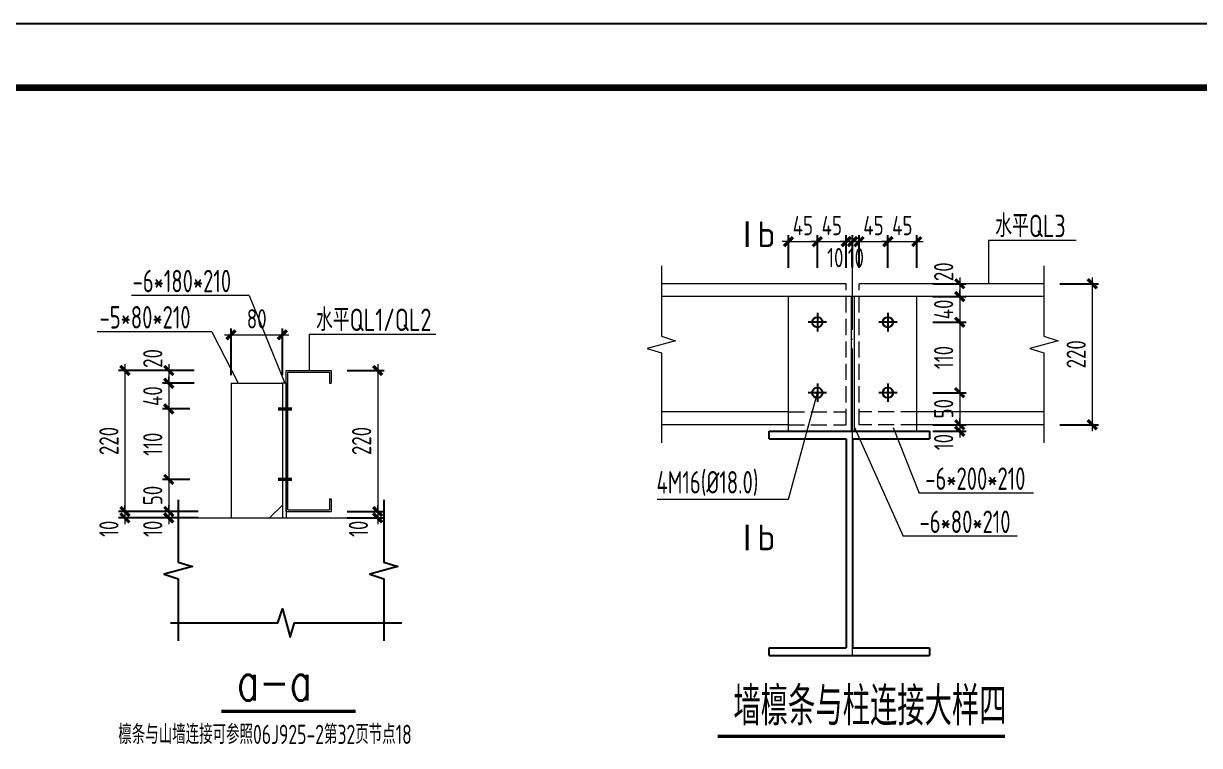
# Model space of a CAD drawing. Extents: x -2746917 to -971774, y -3334247 to -3250358.
# Drawn here: x -1465741 to -1447404, y -3285431 to -3274173 of the extents above; entities that cross this region are included whole.
import ezdxf

# ---------------------------------------------------------------- set-up
doc = ezdxf.new("R2010")
doc.units = 0
doc.header["$LTSCALE"] = 1000
doc.header["$MEASUREMENT"] = 0
doc.header["$PDMODE"] = 35
doc.linetypes.add('DASH', pattern=[0.35, 0.25, -0.1])
doc.linetypes.add('DOTE', pattern=[2.42, 2, -0.2, 0.02, -0.2])
doc.layers.get('0').update_dxf_attribs({"linetype": 'CONTINUOUS'})
doc.layers.get('Defpoints').update_dxf_attribs({"linetype": 'CONTINUOUS'})
for name, color, linetype in [('AXIS', 253, 'DOTE'), ('COLU', 7, 'CONTINUOUS'), ('DIM', 3, 'CONTINUOUS'), ('NUM', 7, 'CONTINUOUS'), ('PUB_TITLE', 4, 'CONTINUOUS'), ('REIN', 1, 'CONTINUOUS'), ('TEXT', 7, 'CONTINUOUS'), ('THICK', 6, 'CONTINUOUS'), ('THIN', 7, 'CONTINUOUS')]:
    doc.layers.add(name, color=color, linetype=linetype)
doc.layers.add('BEAM', color=7, linetype='CONTINUOUS', lineweight=13)
doc.layers.add('yichutu', color=7, linetype='CONTINUOUS', true_color=0xffffff, plot=False)
doc.styles.add('TSSD_Dimension', font='tssdeng.shx', dxfattribs={"width": 0.75, "bigfont": 'Hztxt.shx'})
doc.styles.add('TSSD_Label', font='tssdeng.shx', dxfattribs={"width": 0.75, "bigfont": 'hztxt.shx'})
doc.styles.add('TSSD_Rein', font='Tssdeng.shx', dxfattribs={"width": 0.75, "bigfont": 'hztxt.shx'})
doc.styles.add('正文', font='romans.shx', dxfattribs={"width": 0.71, "bigfont": 'hztxt.shx'})
doc.dimstyles.new('TSSD_10_100', dxfattribs={"dimtxt": 350, "dimasz": 100, "dimexe": 100, "dimexo": 250, "dimgap": 100, "dimtad": 1, "dimdec": 0, "dimlfac": 0.1, "dimzin": 0, "dimdsep": 46, "dimtxsty": 'TSSD_Dimension', "dimblk": 'ARCHTICK', "dimcen": 0, "dimdle": 100, "dimclrt": 7, "dimadec": 0, "dimazin": 0, "dimtfac": 1, "dimtdec": 0, "dimtix": 1, "dimtmove": 2, "dimatfit": 3, "dimldrblk": 'ARCHTICK', "dimfxl": 1, "dimtolj": 1, "dimtzin": 0, "dimlwd": 5, "dimarcsym": 0})

# ---------------------------------------------------------------- blocks, each defined once
blk = doc.blocks.new('_ArchTick')
at = {"color": 0, "const_width": 0.5}
blk.add_lwpolyline([(-0.71, -0.71), (0.71, 0.71)], dxfattribs=at)
blk = doc.blocks.new('*D1972')
at = {"layer": 'Defpoints', "color": 0}
for p in [(-1462829, -3279583), (-1463476, -3279783), (-1462829, -3279783)]:
    blk.add_point(p, dxfattribs=at)
at = {"layer": 'DIM', "color": 0, "lineweight": -2}
for p, q in [((-1463079, -3279583), (-1463576, -3279583)), ((-1463079, -3279783), (-1463576, -3279783))]:
    blk.add_line(p, q, dxfattribs=at)
at = {"layer": 'DIM', "color": 0, "lineweight": 5}
blk.add_line((-1463476, -3279483), (-1463476, -3279883), dxfattribs=at)
at = {"layer": 'DIM', "color": 0, "lineweight": 5, "xscale": 100, "yscale": 100, "zscale": 100}
for p, rotation in [((-1463476, -3279583), 90), ((-1463476, -3279783), 270)]:
    blk.add_blockref('_ArchTick', p, dxfattribs=dict(at, rotation=rotation))
at = {"layer": 'DIM', "color": 7, "insert": (-1463726, -3279396), "char_height": 300, "attachment_point": 5, "rotation": 90, "style": 'TSSD_Dimension'}
blk.add_mtext('\\A1;20', dxfattribs=at)
blk = doc.blocks.new('*D1973')
at = {"layer": 'Defpoints', "color": 0}
for p in [(-1462829, -3279783), (-1463476, -3280183), (-1462896, -3280183)]:
    blk.add_point(p, dxfattribs=at)
at = {"layer": 'DIM', "color": 0, "lineweight": -2}
for p, q in [((-1463079, -3279783), (-1463576, -3279783)), ((-1463146, -3280183), (-1463576, -3280183))]:
    blk.add_line(p, q, dxfattribs=at)
at = {"layer": 'DIM', "color": 0, "lineweight": 5}
for p, q in [((-1463476, -3279783), (-1463476, -3279683)), ((-1463476, -3279783), (-1463476, -3280183)), ((-1463476, -3280183), (-1463476, -3280283))]:
    blk.add_line(p, q, dxfattribs=at)
at = {"layer": 'DIM', "color": 0, "lineweight": 5, "xscale": 100, "yscale": 100, "zscale": 100}
for p, rotation in [((-1463476, -3279783), 270), ((-1463476, -3280183), 90)]:
    blk.add_blockref('_ArchTick', p, dxfattribs=dict(at, rotation=rotation))
at = {"layer": 'DIM', "color": 7, "insert": (-1463726, -3279983), "char_height": 300, "attachment_point": 5, "rotation": 90, "style": 'TSSD_Dimension'}
blk.add_mtext('\\A1;40', dxfattribs=at)
blk = doc.blocks.new('*D1974')
at = {"layer": 'Defpoints', "color": 0}
for p in [(-1462896, -3281282), (-1463476, -3281783), (-1462769, -3281783)]:
    blk.add_point(p, dxfattribs=at)
at = {"layer": 'DIM', "color": 0, "lineweight": 5}
blk.add_line((-1463476, -3281182), (-1463476, -3281883), dxfattribs=at)
at = {"layer": 'DIM', "color": 0, "lineweight": -2}
for p, q in [((-1463146, -3281282), (-1463576, -3281282)), ((-1463019, -3281783), (-1463576, -3281783))]:
    blk.add_line(p, q, dxfattribs=at)
at = {"layer": 'DIM', "color": 0, "lineweight": 5, "xscale": 100, "yscale": 100, "zscale": 100}
for p, rotation in [((-1463476, -3281282), 90), ((-1463476, -3281783), 270)]:
    blk.add_blockref('_ArchTick', p, dxfattribs=dict(at, rotation=rotation))
at = {"layer": 'DIM', "color": 7, "insert": (-1463726, -3281533), "char_height": 300, "attachment_point": 5, "rotation": 90, "style": 'TSSD_Dimension'}
blk.add_mtext('\\A1;50', dxfattribs=at)
blk = doc.blocks.new('*D1975')
at = {"layer": 'Defpoints', "color": 0}
for p in [(-1462769, -3281783), (-1463476, -3281882), (-1462769, -3281882)]:
    blk.add_point(p, dxfattribs=at)
at = {"layer": 'DIM', "color": 0, "lineweight": -2}
for p, q in [((-1463019, -3281783), (-1463576, -3281783)), ((-1463019, -3281882), (-1463576, -3281882))]:
    blk.add_line(p, q, dxfattribs=at)
at = {"layer": 'DIM', "color": 0, "lineweight": 5}
for p, q in [((-1463476, -3281783), (-1463476, -3281683)), ((-1463476, -3281783), (-1463476, -3281882)), ((-1463476, -3281882), (-1463476, -3281982))]:
    blk.add_line(p, q, dxfattribs=at)
at = {"layer": 'DIM', "color": 0, "lineweight": 5, "xscale": 100, "yscale": 100, "zscale": 100}
for p, rotation in [((-1463476, -3281783), 270), ((-1463476, -3281882), 90)]:
    blk.add_blockref('_ArchTick', p, dxfattribs=dict(at, rotation=rotation))
at = {"layer": 'DIM', "color": 7, "insert": (-1463726, -3282052), "char_height": 300, "attachment_point": 5, "rotation": 90, "style": 'TSSD_Dimension'}
blk.add_mtext('\\A1;10', dxfattribs=at)
blk = doc.blocks.new('*D1976')
at = {"layer": 'Defpoints', "color": 0}
for p in [(-1461705, -3279028), (-1462505, -3279907), (-1461705, -3279907)]:
    blk.add_point(p, dxfattribs=at)
at = {"layer": 'DIM', "color": 0, "lineweight": 5}
blk.add_line((-1462605, -3279028), (-1461605, -3279028), dxfattribs=at)
at = {"layer": 'DIM', "color": 0, "lineweight": -2}
for p, q in [((-1462505, -3279657), (-1462505, -3278928)), ((-1461705, -3279657), (-1461705, -3278928))]:
    blk.add_line(p, q, dxfattribs=at)
at = {"layer": 'DIM', "color": 0, "lineweight": 5, "xscale": 100, "yscale": 100, "zscale": 100, "rotation": 180}
blk.add_blockref('_ArchTick', (-1462505, -3279028), dxfattribs=at)
at = {"layer": 'DIM', "color": 0, "lineweight": 5, "xscale": 100, "yscale": 100, "zscale": 100}
blk.add_blockref('_ArchTick', (-1461705, -3279028), dxfattribs=at)
at = {"layer": 'DIM', "color": 7, "insert": (-1462105, -3278778), "char_height": 300, "attachment_point": 5, "style": 'TSSD_Dimension'}
blk.add_mtext('\\A1;80', dxfattribs=at)
blk = doc.blocks.new('*D1977')
at = {"layer": 'Defpoints', "color": 0}
for p in [(-1463079, -3279583), (-1464160, -3281783), (-1463079, -3281783)]:
    blk.add_point(p, dxfattribs=at)
at = {"layer": 'DIM', "color": 0, "lineweight": -2}
for p, q in [((-1463329, -3279583), (-1464260, -3279583)), ((-1463329, -3281783), (-1464260, -3281783))]:
    blk.add_line(p, q, dxfattribs=at)
at = {"layer": 'DIM', "color": 0, "lineweight": 5}
blk.add_line((-1464160, -3279483), (-1464160, -3281883), dxfattribs=at)
at = {"layer": 'DIM', "color": 0, "lineweight": 5, "xscale": 100, "yscale": 100, "zscale": 100}
for p, rotation in [((-1464160, -3279583), 90), ((-1464160, -3281783), 270)]:
    blk.add_blockref('_ArchTick', p, dxfattribs=dict(at, rotation=rotation))
at = {"layer": 'DIM', "color": 7, "insert": (-1464410, -3280683), "char_height": 300, "attachment_point": 5, "rotation": 90, "style": 'TSSD_Dimension'}
blk.add_mtext('\\A1;220', dxfattribs=at)
blk = doc.blocks.new('*D1978')
at = {"layer": 'Defpoints', "color": 0}
for p in [(-1463079, -3281783), (-1464160, -3281882), (-1463079, -3281882)]:
    blk.add_point(p, dxfattribs=at)
at = {"layer": 'DIM', "color": 0, "lineweight": -2}
for p, q in [((-1463329, -3281783), (-1464260, -3281783)), ((-1463329, -3281882), (-1464260, -3281882))]:
    blk.add_line(p, q, dxfattribs=at)
at = {"layer": 'DIM', "color": 0, "lineweight": 5}
for p, q in [((-1464160, -3281783), (-1464160, -3281683)), ((-1464160, -3281783), (-1464160, -3281882)), ((-1464160, -3281882), (-1464160, -3281982))]:
    blk.add_line(p, q, dxfattribs=at)
at = {"layer": 'DIM', "color": 0, "lineweight": 5, "xscale": 100, "yscale": 100, "zscale": 100}
for p, rotation in [((-1464160, -3281783), 270), ((-1464160, -3281882), 90)]:
    blk.add_blockref('_ArchTick', p, dxfattribs=dict(at, rotation=rotation))
at = {"layer": 'DIM', "color": 7, "insert": (-1464410, -3282052), "char_height": 300, "attachment_point": 5, "rotation": 90, "style": 'TSSD_Dimension'}
blk.add_mtext('\\A1;10', dxfattribs=at)
blk = doc.blocks.new('*D1979')
at = {"layer": 'Defpoints', "color": 0}
for p in [(-1463146, -3280183), (-1463476, -3281282), (-1463146, -3281282)]:
    blk.add_point(p, dxfattribs=at)
at = {"layer": 'DIM', "color": 0, "lineweight": 5}
blk.add_line((-1463476, -3280083), (-1463476, -3281382), dxfattribs=at)
at = {"layer": 'DIM', "color": 0, "lineweight": -2}
for p, q in [((-1463396, -3280183), (-1463576, -3280183)), ((-1463396, -3281282), (-1463576, -3281282))]:
    blk.add_line(p, q, dxfattribs=at)
at = {"layer": 'DIM', "color": 0, "lineweight": 5, "xscale": 100, "yscale": 100, "zscale": 100}
for p, rotation in [((-1463476, -3280183), 90), ((-1463476, -3281282), 270)]:
    blk.add_blockref('_ArchTick', p, dxfattribs=dict(at, rotation=rotation))
at = {"layer": 'DIM', "color": 7, "insert": (-1463726, -3280733), "char_height": 300, "attachment_point": 5, "rotation": 90, "style": 'TSSD_Dimension'}
blk.add_mtext('\\A1;110', dxfattribs=at)
blk = doc.blocks.new('*D1980')
at = {"layer": 'Defpoints', "color": 0}
for p in [(-1460945, -3279583), (-1460945, -3281783), (-1460219, -3281783)]:
    blk.add_point(p, dxfattribs=at)
at = {"layer": 'DIM', "color": 0, "lineweight": -2}
for p, q in [((-1460695, -3279583), (-1460119, -3279583)), ((-1460695, -3281783), (-1460119, -3281783))]:
    blk.add_line(p, q, dxfattribs=at)
at = {"layer": 'DIM', "color": 0, "lineweight": 5}
blk.add_line((-1460219, -3279483), (-1460219, -3281883), dxfattribs=at)
at = {"layer": 'DIM', "color": 0, "lineweight": 5, "xscale": 100, "yscale": 100, "zscale": 100}
for p, rotation in [((-1460219, -3279583), 90), ((-1460219, -3281783), 270)]:
    blk.add_blockref('_ArchTick', p, dxfattribs=dict(at, rotation=rotation))
at = {"layer": 'DIM', "color": 7, "insert": (-1460469, -3280683), "char_height": 300, "attachment_point": 5, "rotation": 90, "style": 'TSSD_Dimension'}
blk.add_mtext('\\A1;220', dxfattribs=at)
blk = doc.blocks.new('*D1981')
at = {"layer": 'Defpoints', "color": 0}
for p in [(-1460945, -3281783), (-1460945, -3281882), (-1460219, -3281882)]:
    blk.add_point(p, dxfattribs=at)
at = {"layer": 'DIM', "color": 0, "lineweight": -2}
for p, q in [((-1460695, -3281783), (-1460119, -3281783)), ((-1460695, -3281882), (-1460119, -3281882))]:
    blk.add_line(p, q, dxfattribs=at)
at = {"layer": 'DIM', "color": 0, "lineweight": 5}
for p, q in [((-1460219, -3281783), (-1460219, -3281683)), ((-1460219, -3281783), (-1460219, -3281882)), ((-1460219, -3281882), (-1460219, -3281982))]:
    blk.add_line(p, q, dxfattribs=at)
at = {"layer": 'DIM', "color": 0, "lineweight": 5, "xscale": 100, "yscale": 100, "zscale": 100}
for p, rotation in [((-1460219, -3281783), 270), ((-1460219, -3281882), 90)]:
    blk.add_blockref('_ArchTick', p, dxfattribs=dict(at, rotation=rotation))
at = {"layer": 'DIM', "color": 7, "insert": (-1460519, -3282052), "char_height": 300, "attachment_point": 5, "rotation": 90, "style": 'TSSD_Dimension'}
blk.add_mtext('\\A1;10', dxfattribs=at)
blk = doc.blocks.new('A$C5D1D5D61')
at = {"layer": 'COLU', "linetype": 'ByBlock'}
for p, q in [((-57.7, 22.6), (192.3, 22.6)), ((-57.7, 10.6), (-57.7, 22.6)), ((192.3, 22.6), (192.3, 10.6)), ((-57.7, 10.6), (62.3, 10.6)), ((62.3, 10.6), (62.3, -315.4)), ((72.3, 10.6), (72.3, -315.4)), ((72.3, 10.6), (192.3, 10.6)), ((-57.7, -315.4), (62.3, -315.4)), ((-57.7, -327.4), (-57.7, -315.4)), ((-57.7, -327.4), (192.3, -327.4)), ((72.3, -315.4), (192.3, -315.4)), ((192.3, -315.4), (192.3, -327.4))]:
    blk.add_line(p, q, dxfattribs=at)
blk = doc.blocks.new('A$C3073000E')
at = {"layer": 'THIN', "color": 1}
for p, q in [((116, 1), (-172, 1)), ((-28, 145), (-28, -143))]:
    blk.add_line(p, q, dxfattribs=at)
blk.add_circle((-28, 1), 80, dxfattribs=at)
blk = doc.blocks.new('*D2005')
at = {"layer": 'Defpoints', "color": 0}
for p in [(-1449830, -3278231), (-1449830, -3280430), (-1449077, -3280430)]:
    blk.add_point(p, dxfattribs=at)
at = {"layer": 'DIM', "color": 0, "lineweight": 5}
blk.add_line((-1449077, -3278131), (-1449077, -3280530), dxfattribs=at)
at = {"layer": 'DIM', "color": 0, "lineweight": -2}
for p, q in [((-1449580, -3278231), (-1448977, -3278231)), ((-1449580, -3280430), (-1448977, -3280430))]:
    blk.add_line(p, q, dxfattribs=at)
at = {"layer": 'DIM', "color": 0, "lineweight": 5, "xscale": 100, "yscale": 100, "zscale": 100}
for p, rotation in [((-1449077, -3278231), 90), ((-1449077, -3280430), 270)]:
    blk.add_blockref('_ArchTick', p, dxfattribs=dict(at, rotation=rotation))
at = {"layer": 'DIM', "color": 7, "insert": (-1449327, -3279331), "char_height": 300, "attachment_point": 5, "rotation": 90, "style": 'TSSD_Dimension'}
blk.add_mtext('\\A1;220', dxfattribs=at)
blk = doc.blocks.new('*D2006')
at = {"layer": 'Defpoints', "color": 0}
for p in [(-1451813, -3278231), (-1451813, -3278431), (-1451143, -3278431)]:
    blk.add_point(p, dxfattribs=at)
at = {"layer": 'DIM', "color": 0, "lineweight": 5}
blk.add_line((-1451143, -3278131), (-1451143, -3278531), dxfattribs=at)
at = {"layer": 'DIM', "color": 0, "lineweight": -2}
for p, q in [((-1451563, -3278231), (-1451043, -3278231)), ((-1451563, -3278431), (-1451043, -3278431))]:
    blk.add_line(p, q, dxfattribs=at)
at = {"layer": 'DIM', "color": 0, "lineweight": 5, "xscale": 100, "yscale": 100, "zscale": 100}
for p, rotation in [((-1451143, -3278231), 90), ((-1451143, -3278431), 270)]:
    blk.add_blockref('_ArchTick', p, dxfattribs=dict(at, rotation=rotation))
at = {"layer": 'DIM', "color": 7, "insert": (-1451393, -3278044), "char_height": 300, "attachment_point": 5, "rotation": 90, "style": 'TSSD_Dimension'}
blk.add_mtext('\\A1;20', dxfattribs=at)
blk = doc.blocks.new('*D2007')
at = {"layer": 'Defpoints', "color": 0}
for p in [(-1451813, -3278431), (-1451813, -3278831), (-1451143, -3278831)]:
    blk.add_point(p, dxfattribs=at)
at = {"layer": 'DIM', "color": 0, "lineweight": -2}
for p, q in [((-1451563, -3278431), (-1451043, -3278431)), ((-1451563, -3278831), (-1451043, -3278831))]:
    blk.add_line(p, q, dxfattribs=at)
at = {"layer": 'DIM', "color": 0, "lineweight": 5}
for p, q in [((-1451143, -3278431), (-1451143, -3278331)), ((-1451143, -3278431), (-1451143, -3278831)), ((-1451143, -3278831), (-1451143, -3278931))]:
    blk.add_line(p, q, dxfattribs=at)
at = {"layer": 'DIM', "color": 0, "lineweight": 5, "xscale": 100, "yscale": 100, "zscale": 100}
for p, rotation in [((-1451143, -3278431), 270), ((-1451143, -3278831), 90)]:
    blk.add_blockref('_ArchTick', p, dxfattribs=dict(at, rotation=rotation))
at = {"layer": 'DIM', "color": 7, "insert": (-1451393, -3278631), "char_height": 300, "attachment_point": 5, "rotation": 90, "style": 'TSSD_Dimension'}
blk.add_mtext('\\A1;40', dxfattribs=at)
blk = doc.blocks.new('*D2008')
at = {"layer": 'Defpoints', "color": 0}
for p in [(-1451813, -3278831), (-1451813, -3279930), (-1451143, -3279930)]:
    blk.add_point(p, dxfattribs=at)
at = {"layer": 'DIM', "color": 0, "lineweight": -2}
for p, q in [((-1451563, -3278831), (-1451043, -3278831)), ((-1451563, -3279930), (-1451043, -3279930))]:
    blk.add_line(p, q, dxfattribs=at)
at = {"layer": 'DIM', "color": 0, "lineweight": 5}
blk.add_line((-1451143, -3278731), (-1451143, -3280030), dxfattribs=at)
at = {"layer": 'DIM', "color": 0, "lineweight": 5, "xscale": 100, "yscale": 100, "zscale": 100}
for p, rotation in [((-1451143, -3278831), 90), ((-1451143, -3279930), 270)]:
    blk.add_blockref('_ArchTick', p, dxfattribs=dict(at, rotation=rotation))
at = {"layer": 'DIM', "color": 7, "insert": (-1451393, -3279381), "char_height": 300, "attachment_point": 5, "rotation": 90, "style": 'TSSD_Dimension'}
blk.add_mtext('\\A1;110', dxfattribs=at)
blk = doc.blocks.new('*D2009')
at = {"layer": 'Defpoints', "color": 0}
for p in [(-1451813, -3279930), (-1451813, -3280430), (-1451143, -3280430)]:
    blk.add_point(p, dxfattribs=at)
at = {"layer": 'DIM', "color": 0, "lineweight": -2}
for p, q in [((-1451563, -3279930), (-1451043, -3279930)), ((-1451563, -3280430), (-1451043, -3280430))]:
    blk.add_line(p, q, dxfattribs=at)
at = {"layer": 'DIM', "color": 0, "lineweight": 5}
blk.add_line((-1451143, -3279830), (-1451143, -3280530), dxfattribs=at)
at = {"layer": 'DIM', "color": 0, "lineweight": 5, "xscale": 100, "yscale": 100, "zscale": 100}
for p, rotation in [((-1451143, -3279930), 90), ((-1451143, -3280430), 270)]:
    blk.add_blockref('_ArchTick', p, dxfattribs=dict(at, rotation=rotation))
at = {"layer": 'DIM', "color": 7, "insert": (-1451393, -3280180), "char_height": 300, "attachment_point": 5, "rotation": 90, "style": 'TSSD_Dimension'}
blk.add_mtext('\\A1;50', dxfattribs=at)
blk = doc.blocks.new('*D2010')
at = {"layer": 'Defpoints', "color": 0}
for p in [(-1451813, -3280430), (-1451813, -3280530), (-1451143, -3280530)]:
    blk.add_point(p, dxfattribs=at)
at = {"layer": 'DIM', "color": 0, "lineweight": 5}
for p, q in [((-1451143, -3280430), (-1451143, -3280330)), ((-1451143, -3280430), (-1451143, -3280530)), ((-1451143, -3280530), (-1451143, -3280630))]:
    blk.add_line(p, q, dxfattribs=at)
at = {"layer": 'DIM', "color": 0, "lineweight": -2}
for p, q in [((-1451563, -3280430), (-1451043, -3280430)), ((-1451563, -3280530), (-1451043, -3280530))]:
    blk.add_line(p, q, dxfattribs=at)
at = {"layer": 'DIM', "color": 0, "lineweight": 5, "xscale": 100, "yscale": 100, "zscale": 100}
for p, rotation in [((-1451143, -3280430), 270), ((-1451143, -3280530), 90)]:
    blk.add_blockref('_ArchTick', p, dxfattribs=dict(at, rotation=rotation))
at = {"layer": 'DIM', "color": 7, "insert": (-1451393, -3280700), "char_height": 300, "attachment_point": 5, "rotation": 90, "style": 'TSSD_Dimension'}
blk.add_mtext('\\A1;10', dxfattribs=at)
blk = doc.blocks.new('*D2011')
at = {"layer": 'Defpoints', "color": 0}
for p in [(-1453363, -3277574), (-1453813, -3278231), (-1453363, -3278231)]:
    blk.add_point(p, dxfattribs=at)
at = {"layer": 'DIM', "color": 0, "lineweight": 5}
for p, q in [((-1453813, -3277574), (-1453913, -3277574)), ((-1453813, -3277574), (-1453363, -3277574)), ((-1453363, -3277574), (-1453263, -3277574))]:
    blk.add_line(p, q, dxfattribs=at)
at = {"layer": 'DIM', "color": 0, "lineweight": -2}
for p, q in [((-1453813, -3277981), (-1453813, -3277474)), ((-1453363, -3277981), (-1453363, -3277474))]:
    blk.add_line(p, q, dxfattribs=at)
at = {"layer": 'DIM', "color": 0, "lineweight": 5, "xscale": 100, "yscale": 100, "zscale": 100}
blk.add_blockref('_ArchTick', (-1453813, -3277574), dxfattribs=at)
at = {"layer": 'DIM', "color": 0, "lineweight": 5, "xscale": 100, "yscale": 100, "zscale": 100, "rotation": 180}
blk.add_blockref('_ArchTick', (-1453363, -3277574), dxfattribs=at)
at = {"layer": 'DIM', "color": 7, "insert": (-1453588, -3277324), "char_height": 300, "attachment_point": 5, "style": 'TSSD_Dimension'}
blk.add_mtext('\\A1;45', dxfattribs=at)
blk = doc.blocks.new('*D2012')
at = {"layer": 'Defpoints', "color": 0}
for p in [(-1452913, -3277574), (-1453363, -3278231), (-1452913, -3278231)]:
    blk.add_point(p, dxfattribs=at)
at = {"layer": 'DIM', "color": 0, "lineweight": 5}
for p, q in [((-1453363, -3277574), (-1453463, -3277574)), ((-1453363, -3277574), (-1452913, -3277574)), ((-1452913, -3277574), (-1452813, -3277574))]:
    blk.add_line(p, q, dxfattribs=at)
at = {"layer": 'DIM', "color": 0, "lineweight": -2}
for p, q in [((-1453363, -3277981), (-1453363, -3277474)), ((-1452913, -3277981), (-1452913, -3277474))]:
    blk.add_line(p, q, dxfattribs=at)
at = {"layer": 'DIM', "color": 0, "lineweight": 5, "xscale": 100, "yscale": 100, "zscale": 100}
blk.add_blockref('_ArchTick', (-1453363, -3277574), dxfattribs=at)
at = {"layer": 'DIM', "color": 0, "lineweight": 5, "xscale": 100, "yscale": 100, "zscale": 100, "rotation": 180}
blk.add_blockref('_ArchTick', (-1452913, -3277574), dxfattribs=at)
at = {"layer": 'DIM', "color": 7, "insert": (-1453138, -3277324), "char_height": 300, "attachment_point": 5, "style": 'TSSD_Dimension'}
blk.add_mtext('\\A1;45', dxfattribs=at)
blk = doc.blocks.new('*D2013')
at = {"layer": 'Defpoints', "color": 0}
for p in [(-1452813, -3277574), (-1452913, -3278231), (-1452813, -3278231)]:
    blk.add_point(p, dxfattribs=at)
at = {"layer": 'DIM', "color": 0, "lineweight": 5}
for p, q in [((-1452913, -3277574), (-1453013, -3277574)), ((-1452913, -3277574), (-1452813, -3277574)), ((-1452813, -3277574), (-1452713, -3277574))]:
    blk.add_line(p, q, dxfattribs=at)
at = {"layer": 'DIM', "color": 0, "lineweight": -2}
for p, q in [((-1452913, -3277981), (-1452913, -3277474)), ((-1452813, -3277981), (-1452813, -3277474))]:
    blk.add_line(p, q, dxfattribs=at)
at = {"layer": 'DIM', "color": 0, "lineweight": 5, "xscale": 100, "yscale": 100, "zscale": 100}
blk.add_blockref('_ArchTick', (-1452913, -3277574), dxfattribs=at)
at = {"layer": 'DIM', "color": 0, "lineweight": 5, "xscale": 100, "yscale": 100, "zscale": 100, "rotation": 180}
blk.add_blockref('_ArchTick', (-1452813, -3277574), dxfattribs=at)
at = {"layer": 'DIM', "color": 7, "insert": (-1453083, -3277824), "char_height": 300, "attachment_point": 5, "style": 'TSSD_Dimension'}
blk.add_mtext('\\A1;10', dxfattribs=at)
blk = doc.blocks.new('*D2014')
at = {"layer": 'Defpoints', "color": 0}
for p in [(-1452713, -3277574), (-1452813, -3278231), (-1452713, -3278231)]:
    blk.add_point(p, dxfattribs=at)
at = {"layer": 'DIM', "color": 0, "lineweight": 5}
for p, q in [((-1452813, -3277574), (-1452913, -3277574)), ((-1452813, -3277574), (-1452713, -3277574)), ((-1452713, -3277574), (-1452613, -3277574))]:
    blk.add_line(p, q, dxfattribs=at)
at = {"layer": 'DIM', "color": 0, "lineweight": -2}
for p, q in [((-1452813, -3277981), (-1452813, -3277474)), ((-1452713, -3277981), (-1452713, -3277474))]:
    blk.add_line(p, q, dxfattribs=at)
at = {"layer": 'DIM', "color": 0, "lineweight": 5, "xscale": 100, "yscale": 100, "zscale": 100}
blk.add_blockref('_ArchTick', (-1452813, -3277574), dxfattribs=at)
at = {"layer": 'DIM', "color": 0, "lineweight": 5, "xscale": 100, "yscale": 100, "zscale": 100, "rotation": 180}
blk.add_blockref('_ArchTick', (-1452713, -3277574), dxfattribs=at)
at = {"layer": 'DIM', "color": 7, "insert": (-1452763, -3277824), "char_height": 300, "attachment_point": 5, "style": 'TSSD_Dimension'}
blk.add_mtext('\\A1;10', dxfattribs=at)
blk = doc.blocks.new('*D2015')
at = {"layer": 'Defpoints', "color": 0}
for p in [(-1452263, -3277574), (-1452713, -3278231), (-1452263, -3278231)]:
    blk.add_point(p, dxfattribs=at)
at = {"layer": 'DIM', "color": 0, "lineweight": 5}
for p, q in [((-1452713, -3277574), (-1452813, -3277574)), ((-1452713, -3277574), (-1452263, -3277574)), ((-1452263, -3277574), (-1452163, -3277574))]:
    blk.add_line(p, q, dxfattribs=at)
at = {"layer": 'DIM', "color": 0, "lineweight": -2}
for p, q in [((-1452713, -3277981), (-1452713, -3277474)), ((-1452263, -3277981), (-1452263, -3277474))]:
    blk.add_line(p, q, dxfattribs=at)
at = {"layer": 'DIM', "color": 0, "lineweight": 5, "xscale": 100, "yscale": 100, "zscale": 100}
blk.add_blockref('_ArchTick', (-1452713, -3277574), dxfattribs=at)
at = {"layer": 'DIM', "color": 0, "lineweight": 5, "xscale": 100, "yscale": 100, "zscale": 100, "rotation": 180}
blk.add_blockref('_ArchTick', (-1452263, -3277574), dxfattribs=at)
at = {"layer": 'DIM', "color": 7, "insert": (-1452488, -3277324), "char_height": 300, "attachment_point": 5, "style": 'TSSD_Dimension'}
blk.add_mtext('\\A1;45', dxfattribs=at)
blk = doc.blocks.new('*D2016')
at = {"layer": 'Defpoints', "color": 0}
for p in [(-1451813, -3277574), (-1452263, -3278231), (-1451813, -3278231)]:
    blk.add_point(p, dxfattribs=at)
at = {"layer": 'DIM', "color": 0, "lineweight": 5}
for p, q in [((-1452263, -3277574), (-1452363, -3277574)), ((-1452263, -3277574), (-1451813, -3277574)), ((-1451813, -3277574), (-1451713, -3277574))]:
    blk.add_line(p, q, dxfattribs=at)
at = {"layer": 'DIM', "color": 0, "lineweight": -2}
for p, q in [((-1452263, -3277981), (-1452263, -3277474)), ((-1451813, -3277981), (-1451813, -3277474))]:
    blk.add_line(p, q, dxfattribs=at)
at = {"layer": 'DIM', "color": 0, "lineweight": 5, "xscale": 100, "yscale": 100, "zscale": 100}
blk.add_blockref('_ArchTick', (-1452263, -3277574), dxfattribs=at)
at = {"layer": 'DIM', "color": 0, "lineweight": 5, "xscale": 100, "yscale": 100, "zscale": 100, "rotation": 180}
blk.add_blockref('_ArchTick', (-1451813, -3277574), dxfattribs=at)
at = {"layer": 'DIM', "color": 7, "insert": (-1452038, -3277324), "char_height": 300, "attachment_point": 5, "style": 'TSSD_Dimension'}
blk.add_mtext('\\A1;45', dxfattribs=at)
blk = doc.blocks.new('yct-891-420-89100-42000-100-2004.0')
at = {"layer": 'yichutu', "color": 7, "true_color": 0xffffff}
blk.add_lwpolyline([(0, 0), (0, 42000), (89100, 42000), (89100, 0)], close=True, dxfattribs=at)
blk = doc.blocks.new('A$C440D491C')
at = {"layer": 'PUB_TITLE'}
blk.add_lwpolyline([(0, 0), (0, 42000), (89100, 42000), (89100, 0)], close=True, dxfattribs=at)
at = {"layer": 'PUB_TITLE', "const_width": 100}
blk.add_lwpolyline([(88100, 1000), (88100, 41000), (713, 41000), (713, 1000), (88100, 1000)], dxfattribs=at)

msp = doc.modelspace()

# ---------------------------------------------------------------- linework, layer by layer
at = {"layer": 'AXIS', "linetype": 'DOTE', "lineweight": 5, "ltscale": 0.7}
msp.add_line((-1452812.94, -3284030.45, 288), (-1452812.94, -3277718.45, 288), dxfattribs=at)
at = {"layer": 'BEAM', "linetype": 'ByBlock'}
for p, q in [((-1452912.94, -3278230.93, 288), (-1455795.76, -3278230.93, 288)), ((-1449830.12, -3278230.93, 288), (-1452712.94, -3278230.93, 288)), ((-1452912.94, -3278430.93, 288), (-1455795.76, -3278430.93, 288)), ((-1451812.94, -3278430.93, 288), (-1453812.94, -3278430.93, 288)), ((-1453812.94, -3280530.45, 288), (-1453812.94, -3278430.93, 288)), ((-1452837.94, -3278430.93, 288), (-1452837.94, -3280530.45, 288)), ((-1452787.94, -3278430.93, 288), (-1452787.94, -3280530.45, 288)), ((-1449830.12, -3278430.93, 288), (-1452712.94, -3278430.93, 288)), ((-1451812.94, -3280530.45, 288), (-1451812.94, -3278430.93, 288)), ((-1462504.78, -3279782.77), (-1462504.78, -3281882.29)), ((-1462504.78, -3279782.77), (-1461704.78, -3279782.77)), ((-1461704.78, -3279782.77), (-1461704.78, -3281882.29)), ((-1461644.78, -3279782.77), (-1461704.78, -3279782.77)), ((-1461644.78, -3279782.77), (-1461644.78, -3281882.29)), ((-1453812.94, -3280230.45, 288), (-1455795.76, -3280230.45, 288)), ((-1449830.12, -3280230.45, 288), (-1451812.94, -3280230.45, 288)), ((-1453812.94, -3280430.45, 288), (-1455795.76, -3280430.45, 288)), ((-1449830.12, -3280430.45, 288), (-1451812.94, -3280430.45, 288)), ((-1451812.94, -3280530.45, 288), (-1453812.94, -3280530.45, 288)), ((-1461704.78, -3281682.29), (-1461904.78, -3281882.29)), ((-1463367.38, -3281882.29), (-1460322.18, -3281882.29)), ((-1463167.38, -3281882.29), (-1460122.18, -3281882.29))]:
    msp.add_line(p, q, dxfattribs=at)
at = {"layer": 'BEAM', "linetype": 'DASH'}
for p, q in [((-1452912.94, -3280430.45, 288), (-1452912.94, -3278230.93, 288)), ((-1452712.94, -3280430.45, 288), (-1452712.94, -3278230.93, 288)), ((-1453812.94, -3280230.45, 288), (-1452912.94, -3280230.45, 288)), ((-1451812.94, -3280230.45, 288), (-1452712.94, -3280230.45, 288)), ((-1453812.94, -3280430.45, 288), (-1452912.94, -3280430.45, 288)), ((-1451812.94, -3280430.45, 288), (-1452712.94, -3280430.45, 288))]:
    msp.add_line(p, q, dxfattribs=at)
at = {"layer": 'BEAM', "color": 6, "linetype": 'ByBlock'}
for p, q in [((-1461644.78, -3279582.77), (-1460944.78, -3279582.77)), ((-1461644.78, -3281782.77), (-1461644.78, -3279582.77)), ((-1460944.78, -3279582.77), (-1460944.78, -3279782.77)), ((-1461619.78, -3279607.77), (-1460969.78, -3279607.77)), ((-1461619.78, -3281757.77), (-1461619.78, -3279607.77)), ((-1460969.78, -3279607.77), (-1460969.78, -3279782.77)), ((-1460969.78, -3279782.77), (-1460944.78, -3279782.77)), ((-1460969.78, -3281582.77), (-1460969.78, -3281757.77)), ((-1460969.78, -3281582.77), (-1460944.78, -3281582.77)), ((-1460944.78, -3281582.77), (-1460944.78, -3281782.77)), ((-1461644.78, -3281782.77), (-1460944.78, -3281782.77)), ((-1461619.78, -3281757.77), (-1460969.78, -3281757.77))]:
    msp.add_line(p, q, dxfattribs=at)
at = {"layer": 'NUM', "const_width": 50, "elevation": -288}
msp.add_lwpolyline([(-1462655.1, -3284899.51), (-1460564.36, -3284899.51)], dxfattribs=at)
at = {"layer": 'NUM', "const_width": 50}
msp.add_lwpolyline([(-1454914.9, -3285288.48), (-1450435.14, -3285288.48)], dxfattribs=at)
at = {"layer": 'REIN', "linetype": 'ByBlock', "const_width": 50}
for points in [[(-1461555.18, -3280182.77), (-1461771.76, -3280182.77)], [(-1461555.18, -3281282.29), (-1461771.76, -3281282.29)]]:
    msp.add_lwpolyline(points, dxfattribs=at)
at = {"layer": 'TEXT', "lineweight": 9}
for p, q in [((-1450694.39, -3277552.61, 288), (-1449325.53, -3277552.61, 288)), ((-1450694.39, -3277552.61, 288), (-1450694.39, -3278230.93, 288)), ((-1462224.52, -3278415.89, -288), (-1464055.46, -3278415.89, -288)), ((-1462224.52, -3278415.89, -288), (-1461665.05, -3279782.77)), ((-1462803.52, -3278980.97, -288), (-1464591.67, -3278980.97, -288)), ((-1462803.52, -3278980.97, -288), (-1462393.25, -3279782.77)), ((-1461284.71, -3279016.89), (-1459311.49, -3279016.89)), ((-1461284.71, -3279016.89), (-1461284.71, -3279582.77)), ((-1453814.11, -3281589.62), (-1453362.94, -3279930.45, 288)), ((-1452787.94, -3280459.83, 288), (-1452024.76, -3282169.56)), ((-1452181.68, -3280473.81), (-1451772.77, -3281496.99)), ((-1455862.29, -3281589.62), (-1453814.11, -3281589.62)), ((-1449993.74, -3281496.99), (-1451772.77, -3281496.99)), ((-1450245.73, -3282169.56), (-1452024.76, -3282169.56))]:
    msp.add_line(p, q, dxfattribs=at)
at = {"layer": 'THICK', "const_width": 50, "elevation": 288}
for points in [[(-1454457.7, -3277659.47), (-1454457.7, -3277259.47)], [(-1454457.7, -3281986.96), (-1454457.7, -3282386.96)]]:
    msp.add_lwpolyline(points, dxfattribs=at)
at = {"layer": 'THIN', "lineweight": 5, "ltscale": 1.5}
for points in [[(-1455795.76, -3277950.93), (-1455795.76, -3279050.69), (-1455575.76, -3279120.69), (-1456015.76, -3279240.69), (-1455795.76, -3279310.69), (-1455795.76, -3280710.45)], [(-1449830.12, -3277950.93), (-1449830.12, -3279050.69), (-1449610.12, -3279120.69), (-1450050.12, -3279240.69), (-1449830.12, -3279310.69), (-1449830.12, -3280710.45)]]:
    msp.add_lwpolyline(points, dxfattribs=at)
at = {"layer": 'THIN'}
for points in [[(-1463328.62, -3281602.29), (-1463328.62, -3282571.5), (-1463108.62, -3282641.5), (-1463548.62, -3282761.5), (-1463328.62, -3282831.5), (-1463328.62, -3283800.71)], [(-1460122.18, -3281602.29), (-1460122.18, -3282571.5), (-1459902.18, -3282641.5), (-1460342.18, -3282761.5), (-1460122.18, -3282831.5), (-1460122.18, -3283800.71)], [(-1463447.38, -3283520.71), (-1461774.78, -3283520.71), (-1461704.78, -3283300.71), (-1461584.78, -3283740.71), (-1461514.78, -3283520.71), (-1459842.18, -3283520.71)]]:
    msp.add_lwpolyline(points, dxfattribs=at)

# ---------------------------------------------------------------- block references
at = {"ltscale": 1.5}
msp.add_blockref('A$C440D491C', (-1498486.17, -3316173.05), dxfattribs=at)
at = {"layer": 'BEAM', "linetype": 'ByBlock'}
for p in [(-1453334.64, -3278831.8, 288), (-1452234.64, -3278831.8, 288), (-1453334.64, -3279931.32, 288), (-1452234.64, -3279931.32, 288)]:
    msp.add_blockref('A$C3073000E', p, dxfattribs=at)
at = {"layer": 'COLU', "linetype": 'ByBlock', "xscale": 10, "yscale": 10, "zscale": 10}
msp.add_blockref('A$C5D1D5D61', (-1453536.04, -3280756.25, 288), dxfattribs=at)
at = {"layer": 'yichutu'}
msp.add_blockref('yct-891-420-89100-42000-100-2004.0', (-1498486.17, -3316173.05), dxfattribs=at)

# ---------------------------------------------------------------- texts
at = {"layer": 'TEXT', "lineweight": 5, "style": 'TSSD_Rein'}
for s, height, width, p in [('水平QL3', 350, 0.75, (-1450590.54, -3277504.1, 346.52)), ('水平QL1/QL2', 350, 0.75, (-1461180.86, -3278968.38, 58.52)), ('檩条与山墙连接可参照06J925-2第32页节点18', 300, 0.7, (-1464263.06, -3285407.86, -288))]:
    msp.add_text(s, height=height, dxfattribs=dict(at, width=width)).set_placement(p)
at = {"layer": 'TEXT', "lineweight": 9}
for s, height, style, width, p in [('-6*180*210', 350, 'TSSD_Rein', 0.7, (-1464040.75, -3278363.95, -288)), ('-5*80*210', 350, 'TSSD_Rein', 0.7, (-1464556.16, -3278929.03, -288)), ('4M16(%%C18.0)', 350, 'TSSD_Rein', 0.7, (-1455870.91, -3281502.18)), ('-6*200*210', 350, 'TSSD_Rein', 0.7, (-1451680.15, -3281445.05)), ('-6*80*210', 350, 'TSSD_Rein', 0.7, (-1451769.17, -3282117.62)), ('a-a', 600.008, '正文', 0.71, (-1462412.81, -3284729.84, -288)), ('墙檩条与柱连接大样四', 600.008, '正文', 0.71, (-1454672.6, -3285118.8))]:
    msp.add_text(s, height=height, dxfattribs=dict(at, style=style, width=width)).set_placement(p)
at = {"layer": 'THICK', "style": 'TSSD_Label'}
for p in [(-1454299.36, -3277659.47, 288), (-1454299.36, -3282386.96, 288)]:
    msp.add_text('b', height=400, dxfattribs=at).set_placement(p)

# ---------------------------------------------------------------- dimensions: what is measured, and where the dimension line sits
at = {"layer": 'DIM'}
for base, p1, p2, picture, middle in [((-1453362.94, -3277573.7, 288), (-1453812.94, -3278230.93, 288), (-1453362.94, -3278230.93, 288), '*D2011', (-1453587.94, -3277323.7, 288)), ((-1452912.94, -3277573.7, 288), (-1453362.94, -3278230.93, 288), (-1452912.94, -3278230.93, 288), '*D2012', (-1453137.94, -3277323.7, 288)), ((-1452262.94, -3277573.7, 288), (-1452712.94, -3278230.93, 288), (-1452262.94, -3278230.93, 288), '*D2015', (-1452487.94, -3277323.7, 288)), ((-1451812.94, -3277573.7, 288), (-1452262.94, -3278230.93, 288), (-1451812.94, -3278230.93, 288), '*D2016', (-1452037.94, -3277323.7, 288)), ((-1461704.78, -3279028.08), (-1462504.78, -3279906.9), (-1461704.78, -3279906.9), '*D1976', (-1462104.78, -3278778.08))]:
    dim = msp.add_linear_dim(base=base, p1=p1, p2=p2, dimstyle='TSSD_10_100', override={"dimtxt": 300}, dxfattribs=at)
    dim.commit()
    dim.dimension.update_dxf_attribs({"geometry": picture, "text_midpoint": middle})
for base, p1, p2, picture, middle in [((-1452812.94, -3277573.7, 288), (-1452912.94, -3278230.93, 288), (-1452812.94, -3278230.93, 288), '*D2013', (-1453082.75, -3277823.7, 288)), ((-1452712.94, -3277573.7, 288), (-1452812.94, -3278230.93, 288), (-1452712.94, -3278230.93, 288), '*D2014', (-1452762.94, -3277823.7, 288))]:
    dim = msp.add_linear_dim(base=base, p1=p1, p2=p2, dimstyle='TSSD_10_100', override={"dimtxt": 300}, dxfattribs=at)
    dim.commit()
    dim.dimension.update_dxf_attribs({"geometry": picture, "text_midpoint": middle, "dimtype": 160})
for base, p1, p2, picture, middle in [((-1451143.27, -3278430.93, 288), (-1451812.94, -3278230.93, 288), (-1451812.94, -3278430.93, 288), '*D2006', (-1451393.27, -3278043.81, 288)), ((-1463476.02, -3279782.77), (-1462828.62, -3279582.77), (-1462828.62, -3279782.77), '*D1972', (-1463726.02, -3279395.66)), ((-1451143.27, -3280530.45, 288), (-1451812.94, -3280430.45, 288), (-1451812.94, -3280530.45, 288), '*D2010', (-1451393.27, -3280700.26, 288)), ((-1464159.99, -3281882.29), (-1463078.62, -3281782.77), (-1463078.62, -3281882.29), '*D1978', (-1464409.99, -3282052.1)), ((-1463476.02, -3281882.29), (-1462768.62, -3281782.77), (-1462768.62, -3281882.29), '*D1975', (-1463726.02, -3282052.1)), ((-1460219.03, -3281882.29), (-1460944.78, -3281782.77), (-1460944.78, -3281882.29), '*D1981', (-1460519.03, -3282052.1))]:
    dim = msp.add_linear_dim(base=base, p1=p1, p2=p2, angle=90, dimstyle='TSSD_10_100', override={"dimtxt": 300}, dxfattribs=at)
    dim.commit()
    dim.dimension.update_dxf_attribs({"geometry": picture, "text_midpoint": middle, "dimtype": 160})
for base, p1, p2, picture, middle in [((-1449076.77, -3280430.45, 115.2), (-1449830.12, -3278230.93, 115.2), (-1449830.12, -3280430.45, 115.2), '*D2005', (-1449326.77, -3279330.69, 115.2)), ((-1451143.27, -3278830.93, 288), (-1451812.94, -3278430.93, 288), (-1451812.94, -3278830.93, 288), '*D2007', (-1451393.27, -3278630.93, 288)), ((-1451143.27, -3279930.45, 288), (-1451812.94, -3278830.93, 288), (-1451812.94, -3279930.45, 288), '*D2008', (-1451393.27, -3279380.69, 288)), ((-1464159.99, -3281782.77), (-1463078.62, -3279582.77), (-1463078.62, -3281782.77), '*D1977', (-1464409.99, -3280682.77)), ((-1460219.03, -3281782.77), (-1460944.78, -3279582.77), (-1460944.78, -3281782.77), '*D1980', (-1460469.03, -3280682.77)), ((-1463476.02, -3280182.77), (-1462828.62, -3279782.77), (-1462895.6, -3280182.77), '*D1973', (-1463726.02, -3279982.77)), ((-1451143.27, -3280430.45, 288), (-1451812.94, -3279930.45, 288), (-1451812.94, -3280430.45, 288), '*D2009', (-1451393.27, -3280180.45, 288)), ((-1463476.02, -3281282.29), (-1463145.6, -3280182.77), (-1463145.6, -3281282.29), '*D1979', (-1463726.02, -3280732.53)), ((-1463476.02, -3281782.77), (-1462895.6, -3281282.29), (-1462768.62, -3281782.77), '*D1974', (-1463726.02, -3281532.53))]:
    dim = msp.add_linear_dim(base=base, p1=p1, p2=p2, angle=90, dimstyle='TSSD_10_100', override={"dimtxt": 300}, dxfattribs=at)
    dim.commit()
    dim.dimension.update_dxf_attribs({"geometry": picture, "text_midpoint": middle})

doc.saveas('drawing.dxf')
